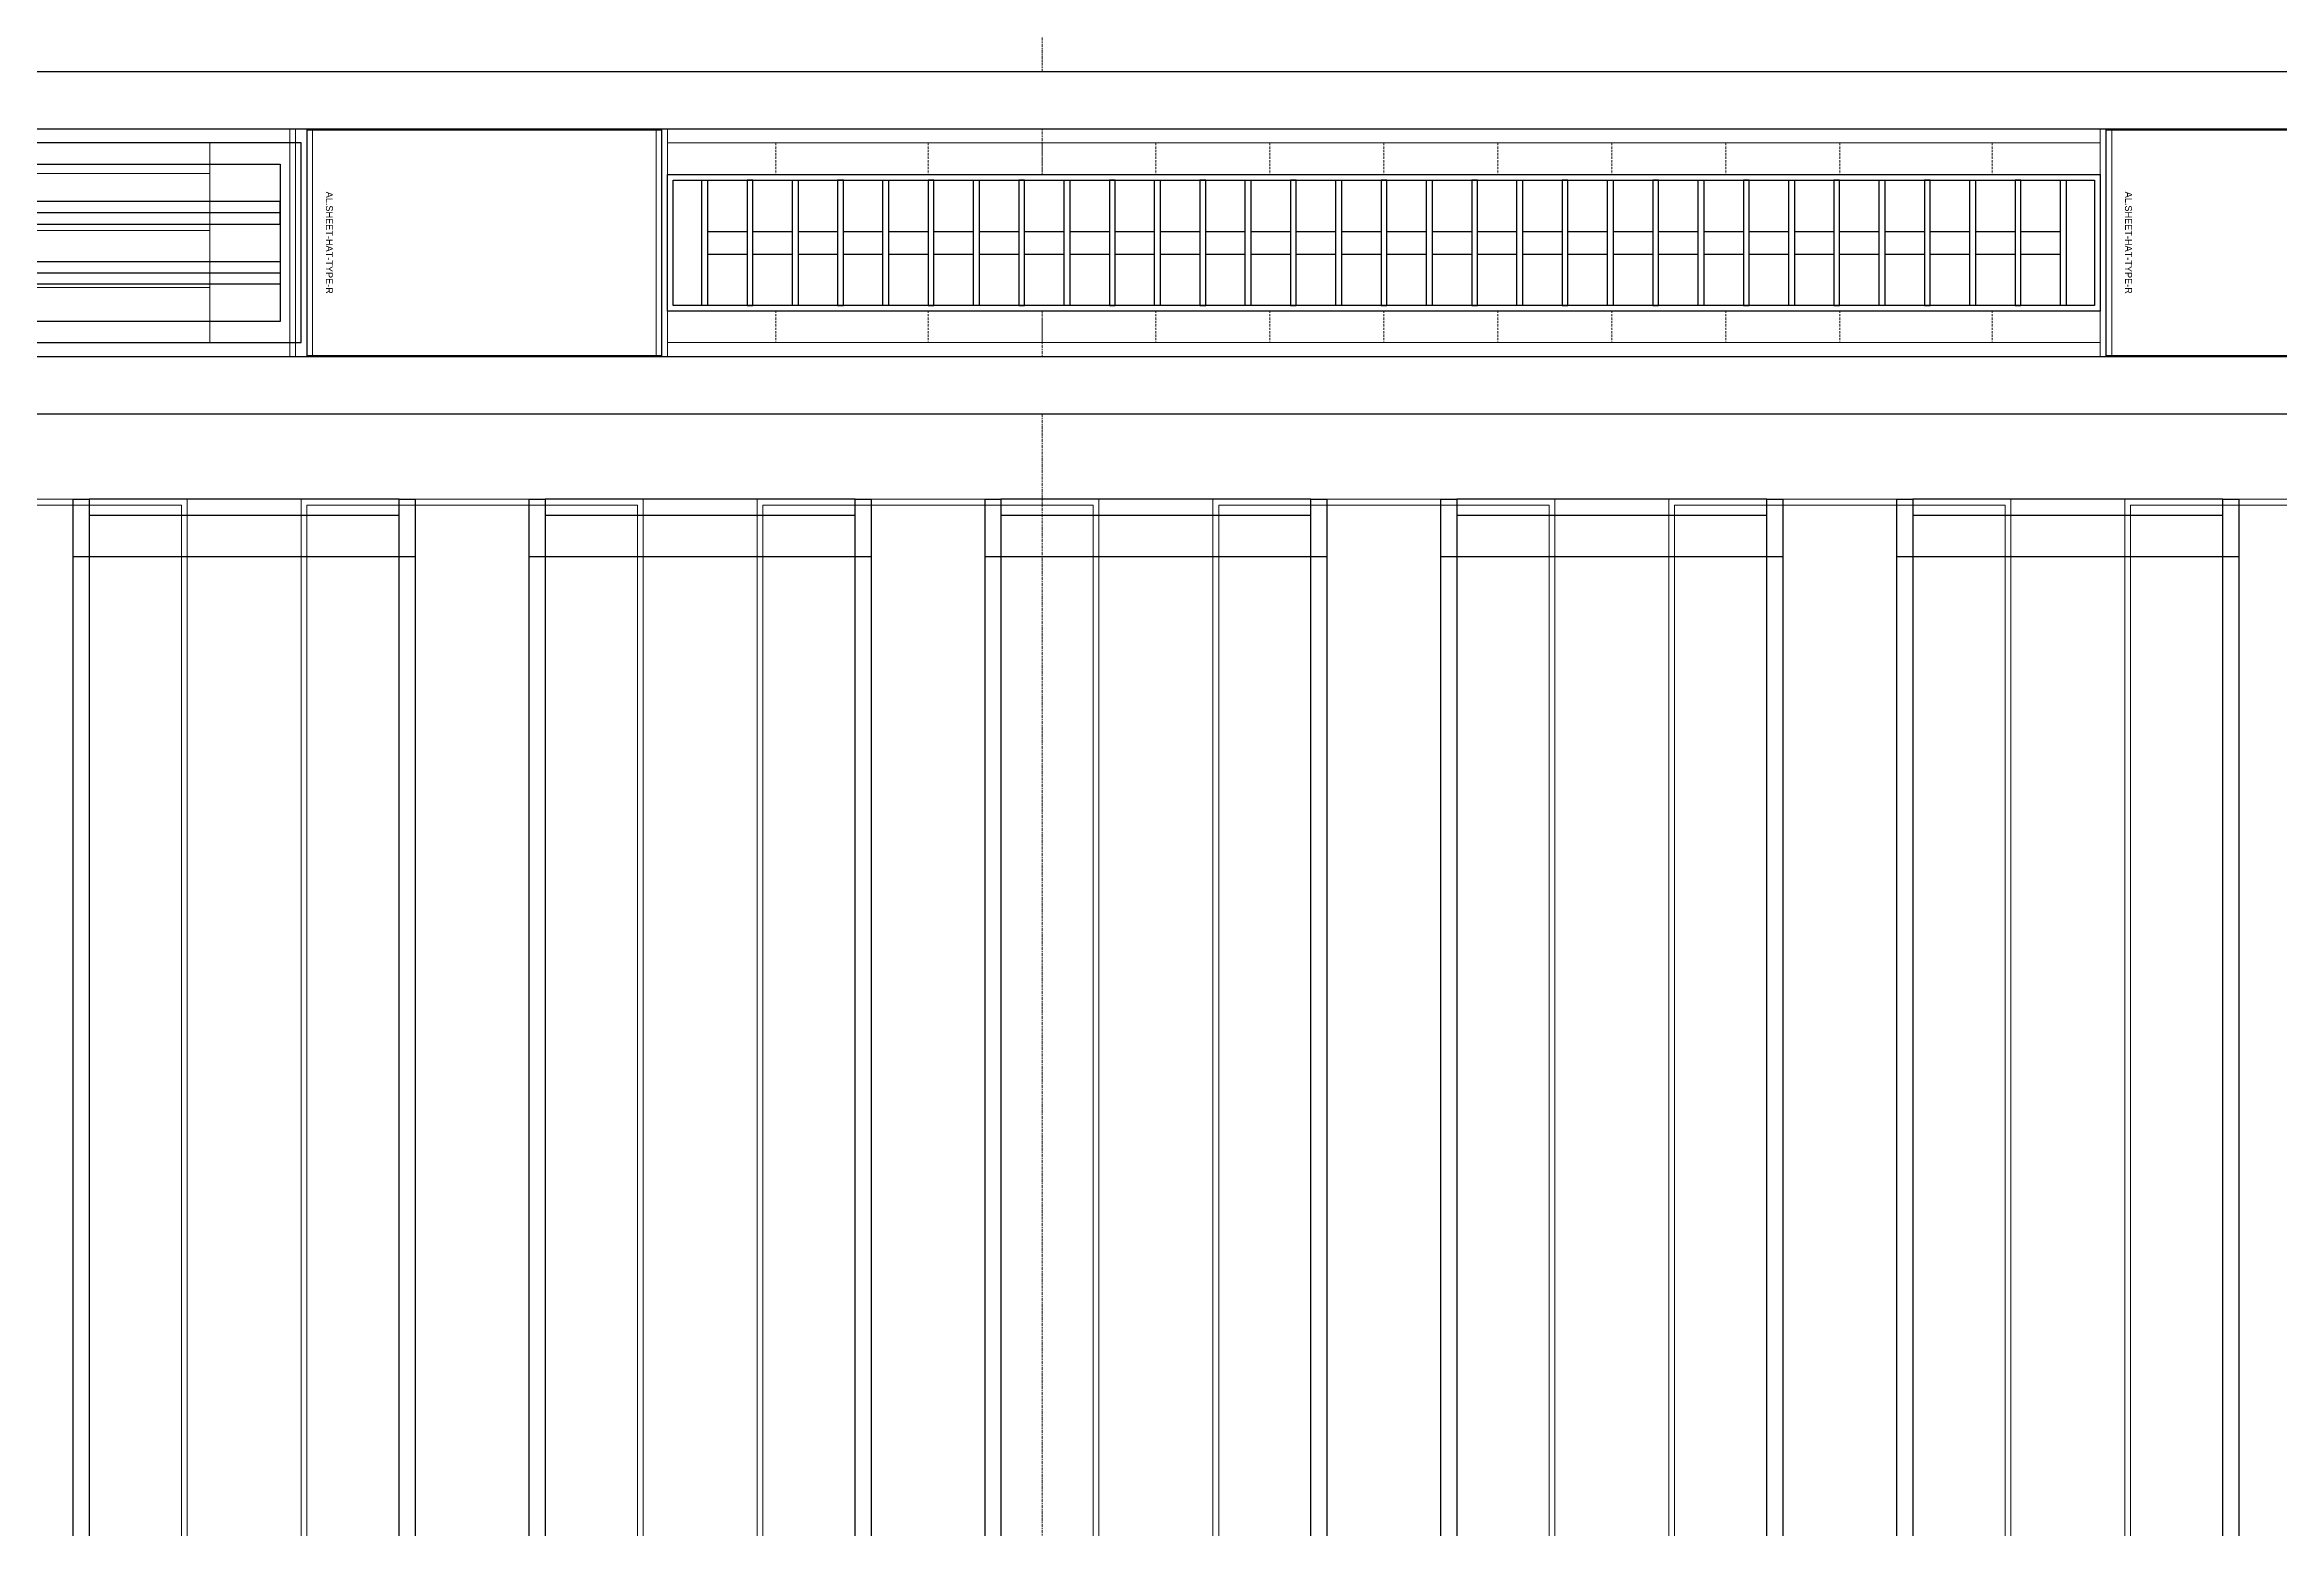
# Model space of a CAD drawing. Header units: millimetres. Extents: x 813027 to 1148939, y -931049 to -10.
# Drawn here: x 1021965 to 1023926, y -113112 to -111811 of the extents above; entities that cross this region are included whole.
import ezdxf
from ezdxf.enums import TextEntityAlignment as Align

# ---------------------------------------------------------------- set-up
doc = ezdxf.new("R2010")
doc.units = ezdxf.units.MM
doc.linetypes.add('DPA_Grid _ Level 500', pattern=[5.5, 2.75, -0.75, 1.25, -0.75])
doc.linetypes.add('DPA_Hidden 50', pattern=[3, 2, -1])
for name, color, linetype in [('000 - WIPEOUT', 250, 'Continuous'), ('001 - ASCESSORIES', 1, 'Continuous'), ('A04_TUBE SERIES', 2, 'Continuous'), ('A11_ALU.SOLID SHEET', 7, 'Continuous')]:
    doc.layers.add(name, color=color, linetype=linetype)
doc.layers.add('A-GLAZ-CURT', color=2, linetype='Continuous', lineweight=9)
doc.layers.add('S-GRID', color=251, linetype='Continuous', lineweight=9)

# ---------------------------------------------------------------- blocks, each defined once
blk = doc.blocks.new('DPA_CP_Metal Ceiling Panel - Vertical Panel with Gap-13988918-4160 - LOWER PLATFORM LEVEL - REFLECTED CEILING GENERAL PLAN')
at = {"layer": 'A-GLAZ-CURT'}
for p, q in [((994596.3, -114111.8), (994596.3, -112211.8)), ((994596.3, -112211.8), (994896.3, -112211.8)), ((994596.3, -114111.8), (994596.3, -112211.8)), ((994596.3, -112211.8), (994896.3, -112211.8)), ((994896.3, -112211.8), (994596.3, -112211.8)), ((994596.3, -112211.8), (994596.3, -114111.8)), ((994896.3, -112211.8), (994596.3, -112211.8)), ((994596.3, -112211.8), (994596.3, -114111.8)), ((994596.3, -114111.8), (994596.3, -112211.8)), ((994596.3, -112211.8), (994896.3, -112211.8)), ((994601.3, -114106.8), (994601.3, -112216.8)), ((994601.3, -112216.8), (994891.3, -112216.8)), ((994891.3, -112216.8), (994891.3, -114106.8)), ((994896.3, -114111.8), (994896.3, -112211.8)), ((994896.3, -112211.8), (994896.3, -114111.8)), ((994896.3, -114111.8), (994896.3, -112211.8)), ((994896.3, -114111.8), (994896.3, -112211.8)), ((994896.3, -112211.8), (994896.3, -114111.8)), ((994596.3, -114111.8), (994896.3, -114111.8)), ((994896.3, -114111.8), (994596.3, -114111.8)), ((994596.3, -114111.8), (994896.3, -114111.8)), ((994596.3, -114111.8), (994896.3, -114111.8)), ((994896.3, -114111.8), (994596.3, -114111.8)), ((994601.3, -114106.8), (994891.3, -114106.8))]:
    blk.add_line(p, q, dxfattribs=at)
blk = doc.blocks.new('DPA_CP_Metal Ceiling Air Supply - Linear Diffuser Air Supply-14762131-4160 - LOWER PLATFORM LEVEL - REFLECTED CEILING GENERAL PLAN')
at = {"layer": 'A-GLAZ-CURT'}
h = blk.add_hatch(dxfattribs=at)
h.set_pattern_fill('FP_13', color=256, style=0, pattern_type=2)
h.set_pattern_definition([(180, (909396.33, -109824.28), (6e-15, 50), [])])
h.paths.add_polyline_path([(908676.3, -109874.3), (910116.3, -109874.3), (910116.3, -109699.3), (908676.3, -109699.3)])
for p, q in [((908601.3, -109924.3), (908601.3, -109649.3)), ((908601.3, -109649.3), (910191.3, -109649.3)), ((908601.3, -109924.3), (908601.3, -109649.3)), ((908601.3, -109649.3), (910191.3, -109649.3)), ((910191.3, -109649.3), (908601.3, -109649.3)), ((908601.3, -109649.3), (908601.3, -109924.3)), ((910191.3, -109649.3), (908601.3, -109649.3)), ((908601.3, -109649.3), (908601.3, -109924.3)), ((908601.3, -109924.3), (908601.3, -109649.3)), ((908601.3, -109649.3), (910191.3, -109649.3)), ((910191.3, -109924.3), (910191.3, -109649.3)), ((910191.3, -109649.3), (910191.3, -109924.3)), ((910191.3, -109924.3), (910191.3, -109649.3)), ((910191.3, -109924.3), (910191.3, -109649.3)), ((910191.3, -109649.3), (910191.3, -109924.3)), ((908606.3, -109919.3), (908606.3, -109654.3)), ((908606.3, -109654.3), (910186.3, -109654.3)), ((910186.3, -109654.3), (910186.3, -109919.3)), ((910116.3, -109699.3), (908676.3, -109699.3)), ((908676.3, -109699.3), (908676.3, -109874.3)), ((908676.3, -109874.3), (908676.3, -109699.3)), ((908676.3, -109699.3), (910116.3, -109699.3)), ((908676.3, -109874.3), (908676.3, -109699.3)), ((908676.3, -109699.3), (910116.3, -109699.3)), ((910116.3, -109699.3), (908676.3, -109699.3)), ((908676.3, -109699.3), (908676.3, -109874.3)), ((910116.3, -109874.3), (910116.3, -109699.3)), ((910116.3, -109699.3), (910116.3, -109874.3)), ((910116.3, -109699.3), (910116.3, -109874.3)), ((910116.3, -109874.3), (910116.3, -109699.3)), ((908676.3, -109874.3), (910116.3, -109874.3)), ((910116.3, -109874.3), (908676.3, -109874.3)), ((910116.3, -109874.3), (908676.3, -109874.3)), ((908676.3, -109874.3), (910116.3, -109874.3)), ((908601.3, -109924.3), (910191.3, -109924.3)), ((910191.3, -109924.3), (908601.3, -109924.3)), ((908601.3, -109924.3), (910191.3, -109924.3)), ((908601.3, -109924.3), (910191.3, -109924.3)), ((910191.3, -109924.3), (908601.3, -109924.3)), ((908606.3, -109919.3), (910186.3, -109919.3))]:
    blk.add_line(p, q, dxfattribs=at)
blk = doc.blocks.new('DPA_CP_Metal Ceiling Panel - Horizontal with Gap-20308794-4160 - LOWER PLATFORM LEVEL - REFLECTED CEILING GENERAL PLAN')
at = {"layer": 'A-GLAZ-CURT'}
for p, q in [((910201.3, -109924.3), (910201.3, -109649.3)), ((910201.3, -109649.3), (910512.8, -109649.3)), ((910201.3, -109924.3), (910201.3, -109649.3)), ((910201.3, -109649.3), (910512.8, -109649.3)), ((910512.8, -109649.3), (910201.3, -109649.3)), ((910201.3, -109649.3), (910201.3, -109924.3)), ((910512.8, -109649.3), (910201.3, -109649.3)), ((910201.3, -109649.3), (910201.3, -109924.3)), ((910201.3, -109924.3), (910201.3, -109649.3)), ((910201.3, -109649.3), (910512.8, -109649.3)), ((910512.8, -109924.3), (910512.8, -109649.3)), ((910512.8, -109649.3), (910512.8, -109924.3)), ((910512.8, -109924.3), (910512.8, -109649.3)), ((910512.8, -109924.3), (910512.8, -109649.3)), ((910512.8, -109649.3), (910512.8, -109924.3)), ((910206.3, -109919.3), (910206.3, -109654.3)), ((910206.3, -109654.3), (910507.8, -109654.3)), ((910507.8, -109654.3), (910507.8, -109919.3)), ((910201.3, -109924.3), (910512.8, -109924.3)), ((910512.8, -109924.3), (910201.3, -109924.3)), ((910201.3, -109924.3), (910512.8, -109924.3)), ((910201.3, -109924.3), (910512.8, -109924.3)), ((910512.8, -109924.3), (910201.3, -109924.3)), ((910206.3, -109919.3), (910507.8, -109919.3))]:
    blk.add_line(p, q, dxfattribs=at)
blk = doc.blocks.new('DPA_CP_Metal Ceiling Luminaire2 - Linear Luminaire 2-14763311-4160 - LOWER PLATFORM LEVEL - REFLECTED CEILING GENERAL PLAN')
at = {"layer": 'A-GLAZ-CURT'}
for p, q in [((907017.8, -109924.3), (907017.8, -109649.3)), ((907017.8, -109649.3), (908274.8, -109649.3)), ((907017.8, -109649.3), (907017.8, -109924.3)), ((908274.8, -109649.3), (907017.8, -109649.3)), ((907017.8, -109649.3), (908274.8, -109649.3)), ((908274.8, -109649.3), (908274.8, -109924.3)), ((908274.8, -109924.3), (908274.8, -109649.3)), ((907017.8, -109699.3), (907017.8, -109924.3)), ((907017.8, -109699.3), (908274.8, -109699.3)), ((908274.8, -109699.3), (908274.8, -109924.3)), ((907017.8, -109874.3), (908274.8, -109874.3)), ((908274.8, -109924.3), (907017.8, -109924.3)), ((908274.8, -109924.3), (907017.8, -109924.3)), ((907017.8, -109924.3), (908274.8, -109924.3))]:
    blk.add_line(p, q, dxfattribs=at)
at = {"layer": 'A-GLAZ-CURT', "linetype": 'DPA_Hidden 50'}
for p, q in [((907112.8, -109699.3), (907112.8, -109874.3)), ((907246.3, -109699.3), (907246.3, -109874.3)), ((907346.3, -109699.3), (907346.3, -109874.3)), ((907446.3, -109699.3), (907446.3, -109874.3)), ((907546.3, -109699.3), (907546.3, -109874.3)), ((907646.3, -109699.3), (907646.3, -109874.3)), ((907746.3, -109699.3), (907746.3, -109874.3)), ((907846.3, -109699.3), (907846.3, -109874.3)), ((907946.3, -109699.3), (907946.3, -109874.3)), ((908046.3, -109699.3), (908046.3, -109874.3)), ((908179.8, -109699.3), (908179.8, -109874.3))]:
    blk.add_line(p, q, dxfattribs=at)
blk = doc.blocks.new('C-2-PP21-AR-4160-01-B_20250829-084021_EXCL')
at = {"layer": 'A-GLAZ-CURT'}
for name, p in [('DPA_CP_Metal Ceiling Air Supply - Linear Diffuser Air Supply-14762131-4160 - LOWER PLATFORM LEVEL - REFLECTED CEILING GENERAL PLAN', (-935096.3, 103141.8)), ('DPA_CP_Metal Ceiling Panel - Horizontal with Gap-20308794-4160 - LOWER PLATFORM LEVEL - REFLECTED CEILING GENERAL PLAN', (-935096.3, 103141.8)), ('DPA_CP_Metal Ceiling Luminaire2 - Linear Luminaire 2-14763311-4160 - LOWER PLATFORM LEVEL - REFLECTED CEILING GENERAL PLAN', (-931596.3, 103141.8)), ('DPA_CP_Metal Ceiling Panel - Horizontal with Gap-20308794-4160 - LOWER PLATFORM LEVEL - REFLECTED CEILING GENERAL PLAN', (-933517.8, 103141.8)), ('DPA_CP_Metal Ceiling Panel - Vertical Panel with Gap-13988918-4160 - LOWER PLATFORM LEVEL - REFLECTED CEILING GENERAL PLAN', (-1019896.3, 105341.8)), ('DPA_CP_Metal Ceiling Panel - Vertical Panel with Gap-13988918-4160 - LOWER PLATFORM LEVEL - REFLECTED CEILING GENERAL PLAN', (-1019496.3, 105341.8)), ('DPA_CP_Metal Ceiling Panel - Vertical Panel with Gap-13988918-4160 - LOWER PLATFORM LEVEL - REFLECTED CEILING GENERAL PLAN', (-1019096.3, 105341.8)), ('DPA_CP_Metal Ceiling Panel - Vertical Panel with Gap-13988918-4160 - LOWER PLATFORM LEVEL - REFLECTED CEILING GENERAL PLAN', (-1018696.3, 105341.8)), ('DPA_CP_Metal Ceiling Panel - Vertical Panel with Gap-13988918-4160 - LOWER PLATFORM LEVEL - REFLECTED CEILING GENERAL PLAN', (-1018296.3, 105341.8)), ('DPA_CP_Metal Ceiling Panel - Vertical Panel with Gap-13988918-4160 - LOWER PLATFORM LEVEL - REFLECTED CEILING GENERAL PLAN', (-1017896.3, 105341.8))]:
    blk.add_blockref(name, p, dxfattribs=at)
blk = doc.blocks.new('*U488')
at = {"layer": 'A11_ALU.SOLID SHEET', "color": 0}
blk.add_lwpolyline([(311.5, -98.8), (311.5, 98.8), (0, 98.8), (0, -98.8)], close=True, dxfattribs=at)
at = {"layer": 'Defpoints', "color": 250}
blk.add_point((0, 0), dxfattribs=at)
blk.add_text('AL.SHEET-HAT-TYPE-R', height=6, rotation=270, dxfattribs=at).set_placement((15, 0), align=Align.BOTTOM_CENTER)
blk = doc.blocks.new('*U485')
at = {"color": 1}
blk.add_wipeout([(628.5, -60), (-628.5, -60), (-628.5, 60), (628.5, 60)], dxfattribs=at).dxf.layer = '000 - WIPEOUT'
at = {"layer": '001 - ASCESSORIES', "color": 0}
blk.add_lwpolyline([(628.5, -60), (-628.5, -60), (-628.5, 60), (628.5, 60)], close=True, dxfattribs=at)
at = {"layer": '001 - ASCESSORIES'}
for points in [[(623.5, -55), (-623.5, -55), (-623.5, 55), (623.5, 55)], [(-593.5, -55), (-598.5, -55), (-598.5, 55), (-593.5, 55)], [(-558.8, -55), (-553.8, -55), (-553.8, 55), (-558.8, 55)], [(-514, -55), (-519, -55), (-519, 55), (-514, 55)], [(-479.3, -55), (-474.3, -55), (-474.3, 55), (-479.3, 55)], [(-434.6, -55), (-439.6, -55), (-439.6, 55), (-434.6, 55)], [(-399.8, -55), (-394.8, -55), (-394.8, 55), (-399.8, 55)], [(-355.1, -55), (-360.1, -55), (-360.1, 55), (-355.1, 55)], [(-320.4, -55), (-315.4, -55), (-315.4, 55), (-320.4, 55)], [(-275.6, -55), (-280.6, -55), (-280.6, 55), (-275.6, 55)], [(-240.9, -55), (-235.9, -55), (-235.9, 55), (-240.9, 55)], [(-196.2, -55), (-201.2, -55), (-201.2, 55), (-196.2, 55)], [(-161.4, -55), (-156.4, -55), (-156.4, 55), (-161.4, 55)], [(-116.7, -55), (-121.7, -55), (-121.7, 55), (-116.7, 55)], [(-82, -55), (-77, -55), (-77, 55), (-82, 55)], [(-37.2, -55), (-42.2, -55), (-42.2, 55), (-37.2, 55)], [(-2.5, -55), (2.5, -55), (2.5, 55), (-2.5, 55)], [(42.2, -55), (37.2, -55), (37.2, 55), (42.2, 55)], [(77, -55), (82, -55), (82, 55), (77, 55)], [(121.7, -55), (116.7, -55), (116.7, 55), (121.7, 55)], [(156.4, -55), (161.4, -55), (161.4, 55), (156.4, 55)], [(201.2, -55), (196.2, -55), (196.2, 55), (201.2, 55)], [(235.9, -55), (240.9, -55), (240.9, 55), (235.9, 55)], [(280.6, -55), (275.6, -55), (275.6, 55), (280.6, 55)], [(315.4, -55), (320.4, -55), (320.4, 55), (315.4, 55)], [(360.1, -55), (355.1, -55), (355.1, 55), (360.1, 55)], [(394.8, -55), (399.8, -55), (399.8, 55), (394.8, 55)], [(439.6, -55), (434.6, -55), (434.6, 55), (439.6, 55)], [(474.3, -55), (479.3, -55), (479.3, 55), (474.3, 55)], [(519, -55), (514, -55), (514, 55), (519, 55)], [(553.8, -55), (558.8, -55), (558.8, 55), (553.8, 55)], [(598.5, -55), (593.5, -55), (593.5, 55), (598.5, 55)]]:
    blk.add_lwpolyline(points, close=True, dxfattribs=at)
for points in [[(-593.5, 10), (-558.8, 10)], [(-553.8, 10), (-519, 10)], [(-514, 10), (-479.3, 10)], [(-474.3, 10), (-439.6, 10)], [(-434.6, 10), (-399.8, 10)], [(-394.8, 10), (-360.1, 10)], [(-355.1, 10), (-320.4, 10)], [(-315.4, 10), (-280.6, 10)], [(-275.6, 10), (-240.9, 10)], [(-235.9, 10), (-201.2, 10)], [(-196.2, 10), (-161.4, 10)], [(-156.4, 10), (-121.7, 10)], [(-116.7, 10), (-82, 10)], [(-77, 10), (-42.2, 10)], [(-37.2, 10), (-2.5, 10)], [(2.5, 10), (37.2, 10)], [(42.2, 10), (77, 10)], [(82, 10), (116.7, 10)], [(121.7, 10), (156.4, 10)], [(161.4, 10), (196.2, 10)], [(201.2, 10), (235.9, 10)], [(240.9, 10), (275.6, 10)], [(280.6, 10), (315.4, 10)], [(320.4, 10), (355.1, 10)], [(360.1, 10), (394.8, 10)], [(399.8, 10), (434.6, 10)], [(439.6, 10), (474.3, 10)], [(479.3, 10), (514, 10)], [(519, 10), (553.8, 10)], [(558.8, 10), (593.5, 10)], [(-593.5, -10), (-558.8, -10)], [(-553.8, -10), (-519, -10)], [(-514, -10), (-479.3, -10)], [(-474.3, -10), (-439.6, -10)], [(-434.6, -10), (-399.8, -10)], [(-394.8, -10), (-360.1, -10)], [(-355.1, -10), (-320.4, -10)], [(-315.4, -10), (-280.6, -10)], [(-275.6, -10), (-240.9, -10)], [(-235.9, -10), (-201.2, -10)], [(-196.2, -10), (-161.4, -10)], [(-156.4, -10), (-121.7, -10)], [(-116.7, -10), (-82, -10)], [(-77, -10), (-42.2, -10)], [(-37.2, -10), (-2.5, -10)], [(2.5, -10), (37.2, -10)], [(42.2, -10), (77, -10)], [(82, -10), (116.7, -10)], [(121.7, -10), (156.4, -10)], [(161.4, -10), (196.2, -10)], [(201.2, -10), (235.9, -10)], [(240.9, -10), (275.6, -10)], [(280.6, -10), (315.4, -10)], [(320.4, -10), (355.1, -10)], [(360.1, -10), (394.8, -10)], [(399.8, -10), (434.6, -10)], [(439.6, -10), (474.3, -10)], [(479.3, -10), (514, -10)], [(519, -10), (553.8, -10)], [(558.8, -10), (593.5, -10)]]:
    blk.add_lwpolyline(points, dxfattribs=at)
blk = doc.blocks.new('*U484')
at = {"layer": '001 - ASCESSORIES', "color": 0, "linetype": 'ByBlock'}
blk.add_lwpolyline([(800, 87.5), (-800, 87.5), (-800, -87.5), (800, -87.5)], close=True, dxfattribs=at)
at = {"layer": '001 - ASCESSORIES', "linetype": 'ByBlock'}
for points in [[(-781.5, 69), (781.5, 69), (781.5, -69), (-781.5, -69)], [(781.5, 36.3), (-781.5, 36.3), (-781.5, 16.3), (781.5, 16.3)], [(-781.5, -16.3), (781.5, -16.3), (781.5, -36.3), (-781.5, -36.3)]]:
    blk.add_lwpolyline(points, close=True, dxfattribs=at)
for points in [[(781.5, 26.3), (-781.5, 26.3)], [(-781.5, -26.3), (781.5, -26.3)]]:
    blk.add_lwpolyline(points, dxfattribs=at)
blk = doc.blocks.new('*U492')
blk.add_attdef('EXTR.OVL-LENGTH_', (-25, -59.1), '', height=5)
blk.add_wipeout([(-25, 0), (25, 0), (25, 134900), (-25, 134900)]).dxf.layer = '000 - WIPEOUT'
at = {"layer": 'A04_TUBE SERIES', "color": 0}
blk.add_lwpolyline([(-25, 0), (25, 0), (25, 134900), (-25, 134900)], close=True, dxfattribs=at)
blk = doc.blocks.new('*U515')
for p, q in [((900, -61850), (900, -62150)), ((900, -62250), (900, -62550)), ((900, -62650), (900, -62950)), ((900, -63050), (900, -63350)), ((900, -63450), (900, -63750))]:
    blk.add_line(p, q)
at = {"layer": 'A11_ALU.SOLID SHEET', "color": 0}
for points in [[(-950, -61850), (950, -61850), (950, -61864), (-950, -61864)], [(950, -61864), (936, -61864), (936, -62136), (950, -62136)], [(-950, -62136), (950, -62136), (950, -62150), (-950, -62150)], [(-950, -62250), (950, -62250), (950, -62264), (-950, -62264)], [(950, -62264), (936, -62264), (936, -62536), (950, -62536)], [(-950, -62536), (950, -62536), (950, -62550), (-950, -62550)], [(-950, -62650), (950, -62650), (950, -62664), (-950, -62664)], [(950, -62664), (936, -62664), (936, -62936), (950, -62936)], [(-950, -62936), (950, -62936), (950, -62950), (-950, -62950)], [(-950, -63050), (950, -63050), (950, -63064), (-950, -63064)], [(950, -63064), (936, -63064), (936, -63336), (950, -63336)], [(-950, -63336), (950, -63336), (950, -63350), (-950, -63350)], [(-950, -63450), (950, -63450), (950, -63464), (-950, -63464)], [(950, -63464), (936, -63464), (936, -63736), (950, -63736)], [(-950, -63736), (950, -63736), (950, -63750), (-950, -63750)]]:
    blk.add_lwpolyline(points, close=True, dxfattribs=at)
blk = doc.blocks.new('C-2-PP21-AR-4160-01-B_20250829-084416_NEWCL')
for name, p in [('*U488', (-23316.5, -6645)), ('*U484', (-25700, -6645))]:
    blk.add_blockref(name, p)
at = {"rotation": 90}
blk.add_blockref('*U515', (-86950, -7820), dxfattribs=at)
blk.add_blockref('*U485', (-23950, -6645))
blk.add_blockref('*U488', (-24895, -6645))
at = {"rotation": 270}
for p in [(-154400, -6520), (-154400, -6770)]:
    blk.add_blockref('*U492', p, dxfattribs=at)

msp = doc.modelspace()

# ---------------------------------------------------------------- linework, layer by layer
at = {"layer": 'S-GRID', "linetype": 'DPA_Grid _ Level 500'}
msp.add_line((1022840, -191381.7), (1022840, -15135.4), dxfattribs=at)

# ---------------------------------------------------------------- block references
msp.add_blockref('C-2-PP21-AR-4160-01-B_20250829-084021_EXCL', (1047090, -105340))

# ---------------------------------------------------------------- next in the draw order: block references
msp.add_blockref('C-2-PP21-AR-4160-01-B_20250829-084416_NEWCL', (1047090, -105340))

doc.saveas('drawing.dxf')
